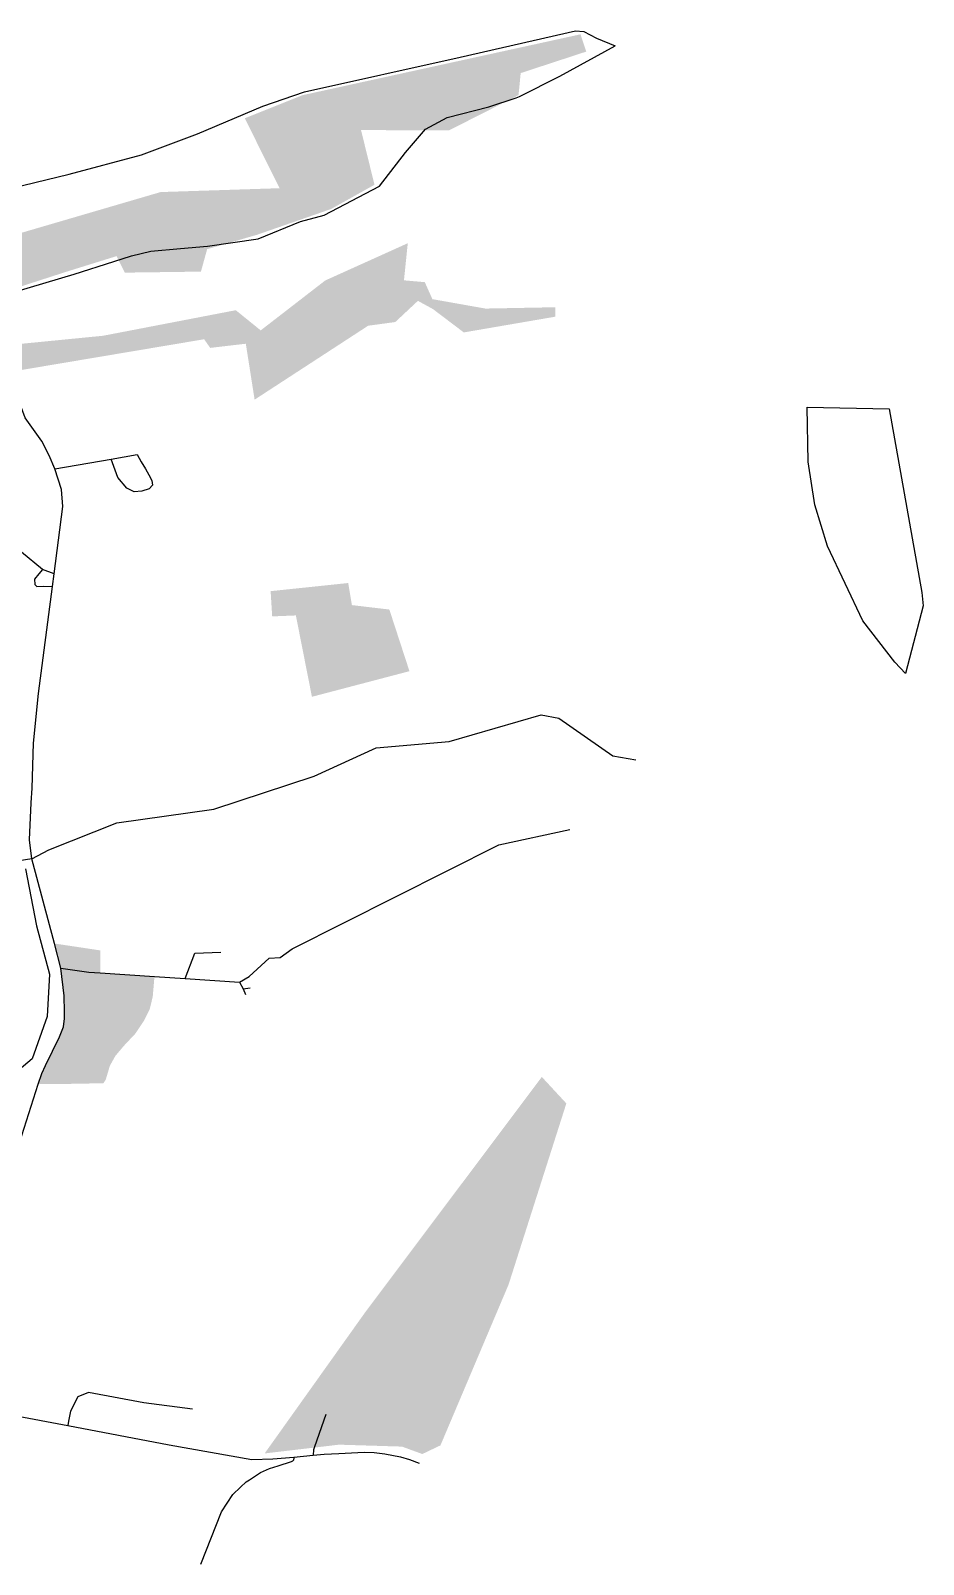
# Model space of a CAD drawing. Header units: metres. Extents: x 495281 to 499623, y 145717 to 148348.
# Drawn here: x 498145 to 499623, y 145808 to 148348 of the extents above; entities that cross this region are included whole.
import ezdxf

# ---------------------------------------------------------------- set-up
doc = ezdxf.new("R2010")
doc.units = ezdxf.units.M
doc.layers.add('Fields', color=85, linetype='Continuous', lineweight=25, true_color=0x476d46)
doc.layers.add('Woodland', color=94, linetype='Continuous', lineweight=25, true_color=0x008000)
doc.layers.add('Roads', color=54, linetype='Continuous', true_color=0x808000)

msp = doc.modelspace()

# ---------------------------------------------------------------- hatches: boundary and pattern name
at = {"layer": 'Woodland'}
for points in [[(498010.2, 147978), (498022.6, 147933.9), (498099.4, 147914.6), (498204.5, 147948.6), (498286.8, 147974.2), (498300.5, 147946.9), (498426.6, 147948.6), (498436.9, 147985.8), (498519.3, 148009.5), (498642.2, 148052.3), (498714, 148092.4), (498691.7, 148183), (498837.1, 148182.3), (498952.5, 148240.8), (498956.1, 148277.3), (499064.7, 148312.9), (499055.1, 148341.5), (498594.7, 148240.7), (498499.2, 148202.5), (498556.8, 148086.7), (498359.8, 148080.3)], [(498123.3, 147828.5), (498126.3, 147785.2), (498431.9, 147836.6), (498441.9, 147822.3), (498500.9, 147829.2), (498515.5, 147736.6), (498703.5, 147859), (498748.4, 147865.1), (498785.9, 147900.2), (498810.9, 147886.5), (498861.9, 147847.9), (499013.6, 147874), (499013.2, 147889.6), (498897.8, 147887.4), (498809.9, 147903), (498797.3, 147931.1), (498762.8, 147934.2), (498769.1, 147995.6), (498632.4, 147933.9), (498525.6, 147851.3), (498484.3, 147884.7), (498264.6, 147842.4)], [(498542, 147419.5), (498544.6, 147377.7), (498583.8, 147379.3), (498610.4, 147244.6), (498771.9, 147287), (498738.6, 147389.1), (498676.6, 147396.4), (498670.5, 147433)], [(498184, 146836.1), (498259.8, 146824.7), (498259.9, 146787.4), (498349.7, 146781.6), (498349, 146773.9), (498346.8, 146747.9), (498341.8, 146727.6), (498332.3, 146708.2), (498317.8, 146686.7), (498299.4, 146667.1), (498284.9, 146650), (498275.8, 146633.6), (498268.8, 146610.2), (498265, 146604.7), (498252.1, 146604.5), (498197.8, 146603.5), (498157.3, 146603.4), (498163.3, 146620.6), (498169, 146634), (498192.3, 146681.8), (498198.9, 146698.2), (498200.6, 146712), (498200.4, 146722.9), (498199.9, 146749.5), (498194.8, 146795.4)], [(498991.1, 146615.2), (499031.7, 146571.3), (498936, 146271.3), (498823.2, 146005.1), (498793.2, 145990.8), (498759.5, 146003.1), (498655.3, 146006.3), (498532.1, 145991.8), (498699.6, 146226.9)]]:
    msp.add_hatch(color=256, dxfattribs=at).paths.add_polyline_path(points)

# ---------------------------------------------------------------- linework, layer by layer
at = {"layer": 'Fields'}
for p, q in [((499430.6, 147724.4), (499566.5, 147721.3)), ((499432.4, 147633.7), (499430.6, 147724.4)), ((499566.5, 147721.3), (499620.3, 147417.1)), ((499442.9, 147562.2), (499432.4, 147633.7)), ((499464.2, 147494.1), (499442.9, 147562.2)), ((499522.7, 147370.4), (499464.2, 147494.1)), ((499620.3, 147417.1), (499622.8, 147395.1)), ((499622.8, 147395.1), (499593.5, 147282.9)), ((499575.5, 147301.8), (499522.7, 147370.4)), ((499593.5, 147282.9), (499575.5, 147301.8)), ((498136, 146960), (498154.1, 146865.5)), ((498154.1, 146865.5), (498175.9, 146785.3)), ((498175.9, 146785.3), (498171.7, 146715.4)), ((498171.7, 146715.4), (498147.2, 146645)), ((498147.2, 146645), (498111.1, 146615))]:
    msp.add_line(p, q, dxfattribs=at)
at = {"layer": 'Roads'}
for points in [[(498001.9, 147985.1), (497993.3, 148017.4), (497980.2, 148054.6), (498208.2, 148110.1), (498328.3, 148141.9), (498420.8, 148177), (498529.2, 148222.4), (498597.9, 148246.3), (498856.1, 148303.4), (499046.9, 148347.5), (499060.4, 148346.2), (499081.5, 148335.4), (499112.7, 148322.3)], [(498032.1, 147912.9), (498047.1, 147922.4), (498065.3, 147914.3), (498091.9, 147907.5), (498216.7, 147944.4), (498282.3, 147965.4), (498311.5, 147974.5), (498343.6, 147982.6), (498392.8, 147986.7), (498437.2, 147990.7), (498521.2, 148002.6), (498591.6, 148031.6), (498630.5, 148042.2), (498722.2, 148090.2), (498765.2, 148145.8), (498798.3, 148184.5), (498834.3, 148203.9), (498903.4, 148221.6), (498948.5, 148236.5), (498954.3, 148238.4), (499021.1, 148272.1), (499112.7, 148322.3)], [(498184.8, 147622.3), (498175.2, 147644.3), (498163.3, 147667.6), (498135.5, 147706.4), (498122.5, 147742.5), (498106, 147812)], [(498184.8, 147622.3), (498277.9, 147638.3), (498321.2, 147645.8)], [(498321.2, 147645.8), (498327.8, 147633.7), (498334.6, 147622.3), (498340.5, 147612.2), (498345.2, 147602.8), (498346.6, 147594.8), (498340.9, 147589.1), (498328.8, 147585.3), (498315.8, 147584.2), (498303.8, 147589.8), (498289, 147607.7), (498277.9, 147638.3)], [(498110.8, 146457.5), (498157.3, 146603.4), (498163.3, 146620.6), (498169, 146634), (498192.3, 146681.8), (498198.9, 146698.2), (498200.6, 146712), (498200.4, 146722.9), (498199.9, 146749.5), (498194.8, 146795.4), (498184, 146836.1), (498146.6, 146976.2), (498142.6, 147008), (498145.3, 147069), (498147.4, 147093.4), (498149.5, 147168), (498157.5, 147250.3), (498180.6, 147427.1), (498183.4, 147448.3), (498197.9, 147559.7), (498195.8, 147587.7), (498184.8, 147622.3)], [(498183.4, 147448.3), (498164.4, 147455.5), (498129.3, 147484.1), (498096.4, 147504.2), (498081.1, 147504), (498070.3, 147504.4), (498063.9, 147511.5), (498059.3, 147519), (498053.6, 147521), (498034, 147517.1)], [(498164.4, 147455.5), (498158.4, 147448.4), (498151.2, 147439.1), (498151.4, 147430.3), (498154.8, 147427.1), (498165.7, 147427.5), (498180.6, 147427.1)], [(498287.3, 147036), (498448.1, 147058.8), (498614.2, 147113.2), (498716.7, 147160.1), (498837.6, 147170.5), (498989.8, 147214.9), (499019.4, 147209.2), (499108.6, 147146.9), (499146.6, 147140.3)], [(498146.6, 146976.2), (498174.5, 146991.3), (498287.3, 147036)], [(498577.9, 146827.5), (498919.8, 146999.5), (499037.6, 147024.8)], [(498146.6, 146976.2), (498076.4, 146965)], [(498490.5, 146771.9), (498506.4, 146781.3), (498539.5, 146811.8), (498557.7, 146812.8), (498577.9, 146827.5)], [(498400.6, 146778.3), (498416.6, 146819.9), (498459.8, 146821.9)], [(498194.8, 146795.4), (498241.2, 146788.6), (498259.9, 146787.4), (498349.7, 146781.6), (498400.6, 146778.3), (498490.5, 146771.9)], [(498490.5, 146771.9), (498496.4, 146761.1), (498500.6, 146751.7)], [(498496.4, 146761.1), (498508.2, 146762.7)], [(498412.7, 146065.3), (498332.2, 146075.4), (498240.4, 146092.6), (498222.8, 146085.5), (498210.5, 146061.8), (498207.5, 146045), (498206.1, 146037.8)], [(497973.8, 146080.3), (498032.5, 146070.4), (498206.1, 146037.8), (498374.2, 146006.3)], [(498633.3, 146056.2), (498614.6, 146002.8), (498613.2, 145997.6), (498612.4, 145989)], [(498374.2, 146006.3), (498511.1, 145981.9)], [(498511.1, 145981.9), (498545.6, 145982.6), (498580.7, 145985.7), (498612.4, 145989), (498630.4, 145990.4), (498654.8, 145991.8), (498696.7, 145993.7), (498713.3, 145993.1), (498731.2, 145991.1), (498757, 145986.2), (498771.7, 145982), (498787.7, 145975.6)], [(498426.2, 145808.2), (498460.9, 145895.2), (498479.2, 145923.7), (498492.3, 145936), (498501.5, 145944.5), (498507.1, 145948.3), (498518.6, 145955.8), (498525.1, 145960.1), (498540.1, 145966.6), (498554.7, 145971.5), (498576.5, 145978.2), (498579, 145979.4), (498580.6, 145981.4), (498581.1, 145983.8), (498580.7, 145985.7)]]:
    msp.add_lwpolyline(points, dxfattribs=at)

doc.saveas('drawing.dxf')
